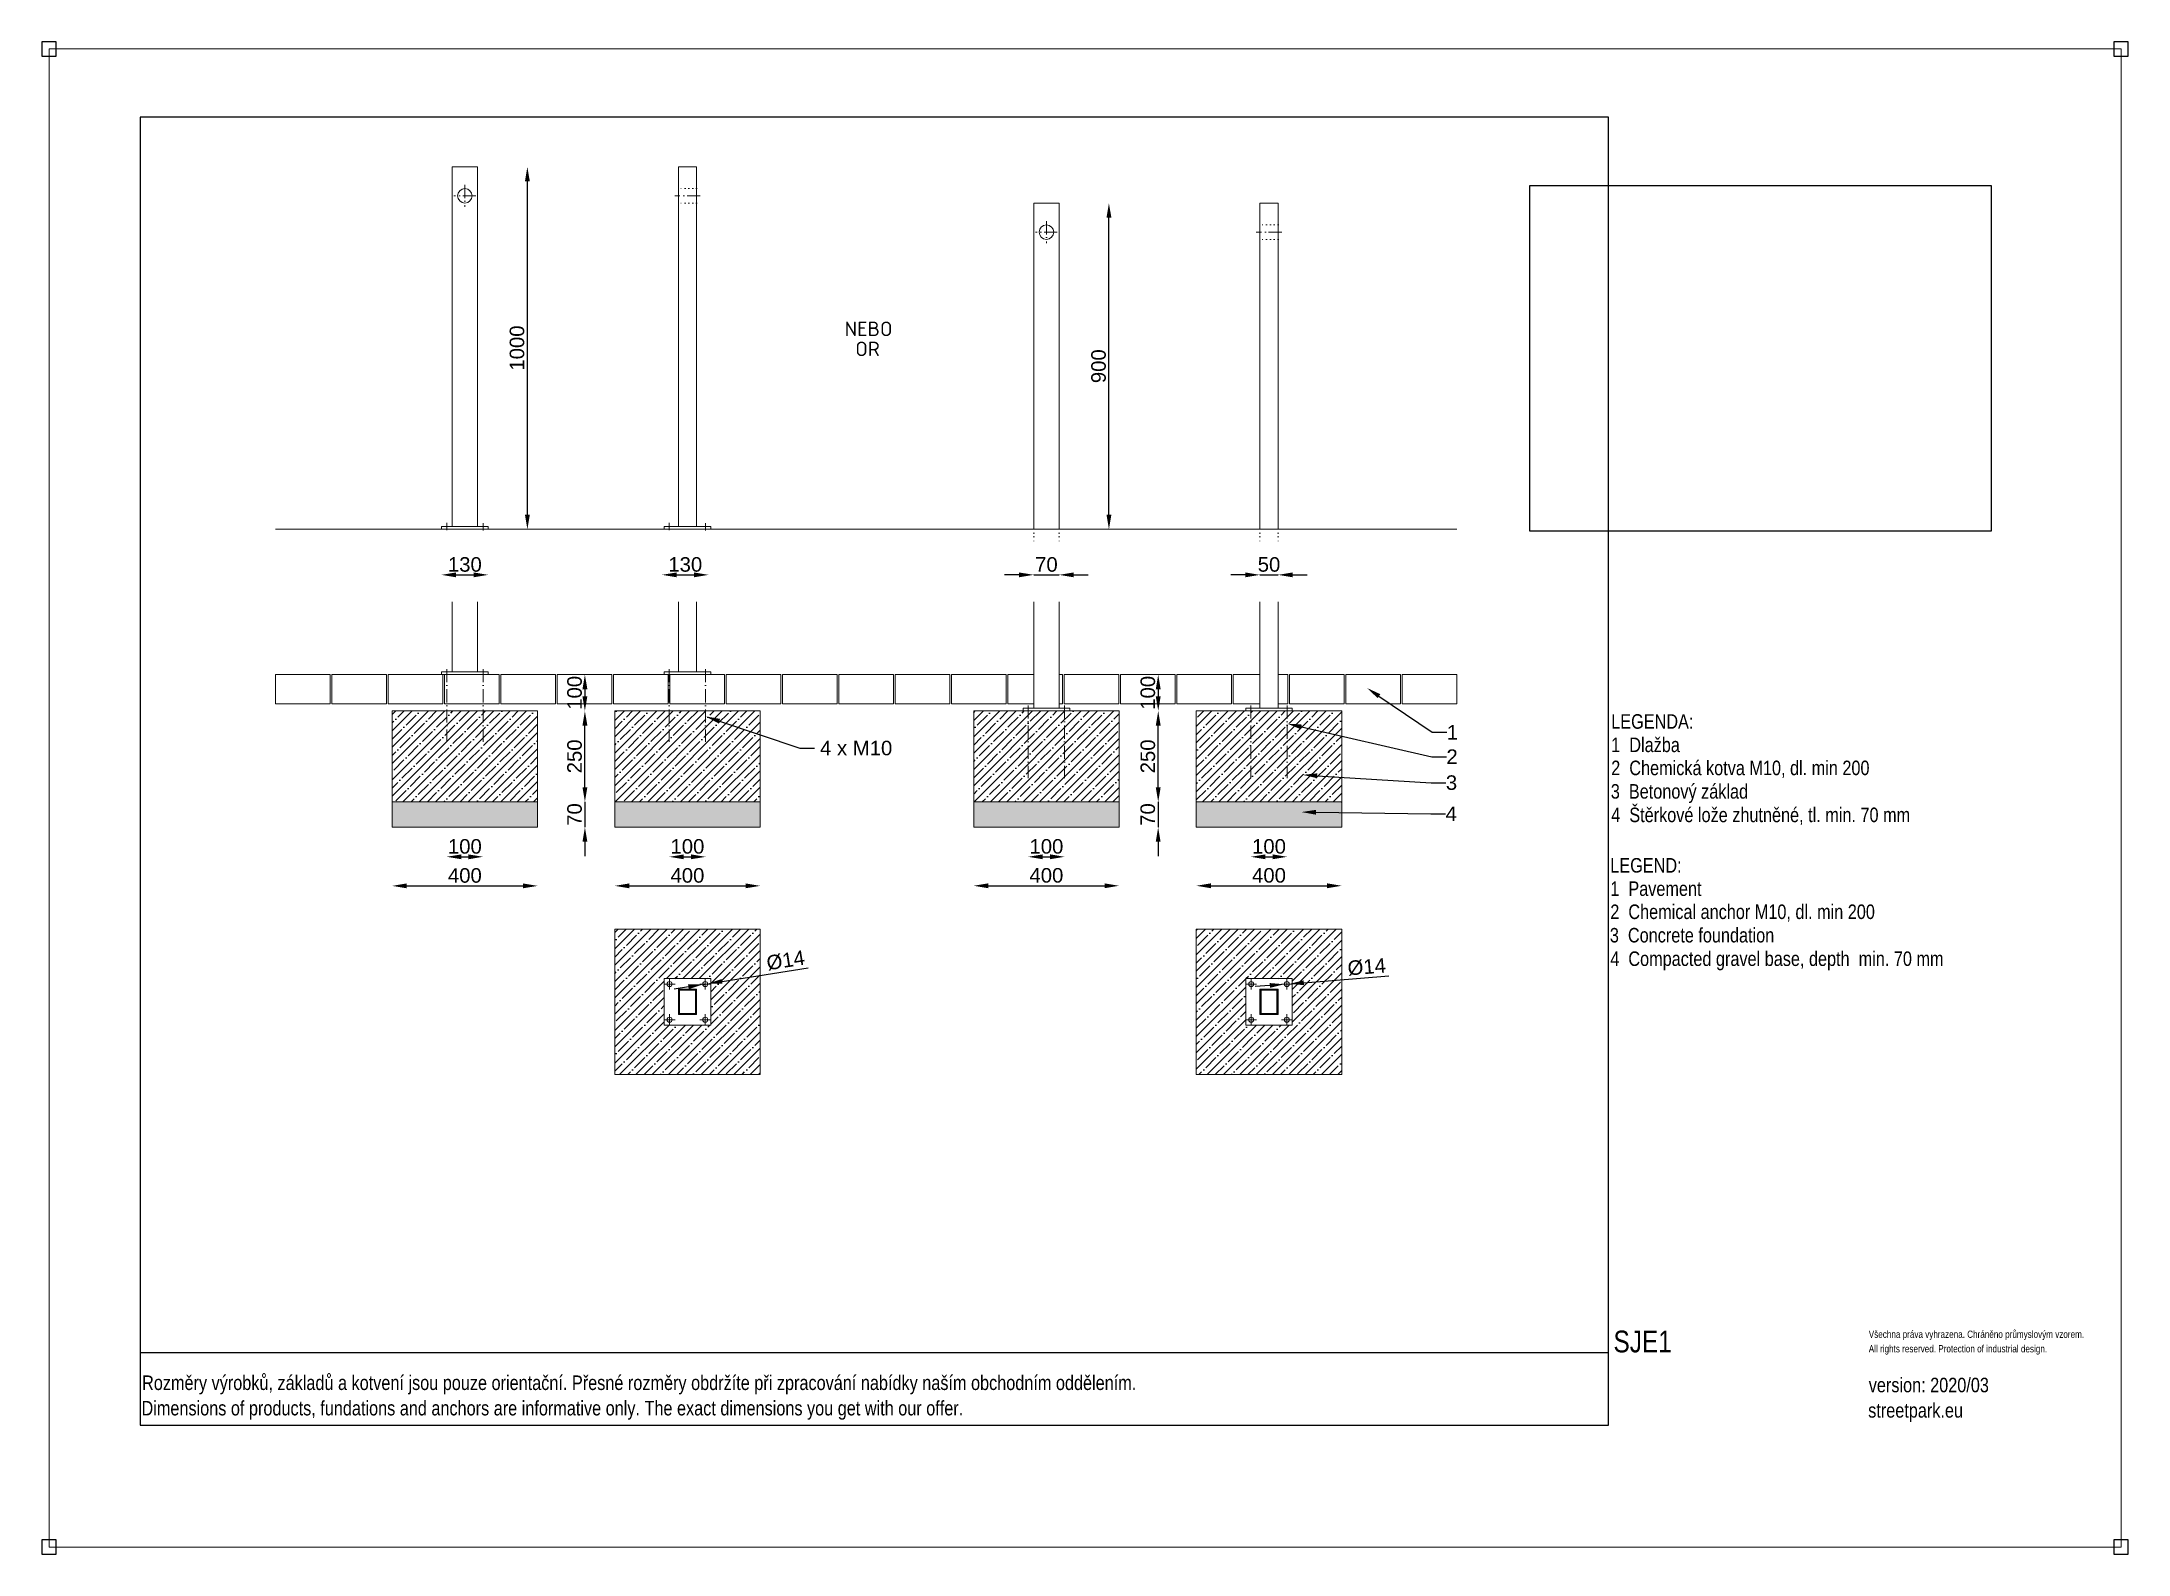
# Model space of a CAD drawing. Header units: millimetres. Extents: x -20 to 5721, y -20 to 4144.
import ezdxf
from ezdxf import colors
from ezdxf.entities.mleader import LeaderData, LeaderLine
from ezdxf.math import Vec2, Vec3

# ---------------------------------------------------------------- set-up
doc = ezdxf.new("R2010")
doc.units = ezdxf.units.MM
for name, pattern in [('ACAD_ISO07W100', [3.5, 0.5, -3]), ('ACAD_ISO10W100', [18.5, 12, -3, 0.5, -3]), ('INCONTINUOUS', [200000.001, 200000, -0.001])]:
    doc.linetypes.add(name, pattern=pattern)
for name, color, linetype in [('KOTY', 3, 'INCONTINUOUS'), ('OBRYSOVA', 7, 'Continuous'), ('OSY', 1, 'ACAD_ISO10W100'), ('POSTAVY ATD', 8, 'Continuous'), ('SRAFY', 30, 'Continuous'), ('TABULKA', 9, 'Continuous')]:
    doc.layers.add(name, color=color, linetype=linetype)
doc.layers.add('Nekreslit', color=6, linetype='Continuous', plot=False)
doc.styles.add('iSOCPEUR', font='isocpeur.ttf', dxfattribs={"height": 60})
doc.styles.add('SEACAD_Arial', font='arial.ttf', dxfattribs={"width": 0.8})
doc.styles.get("Standard").update_dxf_attribs({"font": 'arial.ttf'})
doc.dimstyles.new('PROFI_CSN', dxfattribs={"dimscale": 0, "dimtxt": 3.5, "dimasz": 3, "dimexe": 1, "dimexo": 0, "dimgap": 1.5, "dimtad": 1, "dimlfac": -1, "dimdsep": 46, "dimtxsty": 'Standard', "dimcen": 0, "dimdle": 1, "dimclrd": 256, "dimclre": 256, "dimclrt": 256, "dimadec": 0, "dimazin": 0, "dimtfac": 0.6, "dimtmove": 0, "dimatfit": 1, "dimfxl": 1, "dimtolj": 1, "dimarcsym": 0})
picture_1 = doc.add_image_def('image1.jpg', size_in_pixel=(800, 600))

# ---------------------------------------------------------------- blocks, each defined once
blk = doc.blocks.new('*D0')
at = {"layer": 'DEFPOINTS', "color": 0, "transparency": 16777216}
for p in [(1080.1, 2801.3), (1208.1, 2801.3), (1208.1, 2676)]:
    blk.add_point(p, dxfattribs=at)
at = {"layer": 'KOTY', "color": 7, "lineweight": -2, "transparency": 16777216}
blk.add_line((1120.1, 2676), (1168.1, 2676), dxfattribs=at)
at = {"layer": 'KOTY', "color": 7, "transparency": 16777216}
for points in [[(1120.1, 2682.6), (1120.1, 2669.3), (1080.1, 2676)], [(1168.1, 2682.6), (1168.1, 2669.3), (1208.1, 2676)]]:
    blk.add_solid(points, dxfattribs=at)
at = {"layer": 'KOTY', "color": 7, "lineweight": 13, "transparency": 16777216, "insert": (1144.1, 2704.4), "char_height": 40, "attachment_point": 5}
blk.add_mtext('\\A1;130', dxfattribs=at)
blk = doc.blocks.new('*D1')
at = {"layer": 'DEFPOINTS', "color": 0, "transparency": 16777216}
for p in [(1179.1, 3799.3), (1316.1, 3799.3), (1208.1, 2801.3)]:
    blk.add_point(p, dxfattribs=at)
at = {"layer": 'KOTY', "color": 7, "lineweight": -2, "transparency": 16777216}
blk.add_line((1316.1, 2841.3), (1316.1, 3759.3), dxfattribs=at)
at = {"layer": 'KOTY', "color": 7, "transparency": 16777216}
for points in [[(1309.5, 3759.3), (1322.8, 3759.3), (1316.1, 3799.3)], [(1309.5, 2841.3), (1322.8, 2841.3), (1316.1, 2801.3)]]:
    blk.add_solid(points, dxfattribs=at)
at = {"layer": 'KOTY', "color": 7, "lineweight": 13, "transparency": 16777216, "insert": (1287.7, 3300.3), "char_height": 40, "attachment_point": 5, "rotation": 90}
blk.add_mtext('\\A1;1000', dxfattribs=at)
blk = doc.blocks.new('*D2')
at = {"layer": 'DEFPOINTS', "color": 0, "transparency": 16777216}
for p in [(1094.1, 2401.3), (1194.1, 2401.3), (1194.1, 1899.9)]:
    blk.add_point(p, dxfattribs=at)
at = {"layer": 'KOTY', "color": 7, "lineweight": -2, "transparency": 16777216}
blk.add_line((1134.1, 1899.9), (1154.1, 1899.9), dxfattribs=at)
at = {"layer": 'KOTY', "color": 7, "transparency": 16777216}
for points in [[(1134.1, 1906.5), (1134.1, 1893.2), (1094.1, 1899.9)], [(1154.1, 1906.5), (1154.1, 1893.2), (1194.1, 1899.9)]]:
    blk.add_solid(points, dxfattribs=at)
at = {"layer": 'KOTY', "color": 7, "lineweight": 13, "transparency": 16777216, "insert": (1144.1, 1928.3), "char_height": 40, "attachment_point": 5}
blk.add_mtext('\\A1;100', dxfattribs=at)
blk = doc.blocks.new('*D3')
at = {"layer": 'DEFPOINTS', "color": 0, "transparency": 16777216}
for p in [(944.1, 2051.3), (1344.1, 2051.3), (1344.1, 1819.8)]:
    blk.add_point(p, dxfattribs=at)
at = {"layer": 'KOTY', "color": 7, "lineweight": -2, "transparency": 16777216}
blk.add_line((984.1, 1819.8), (1304.1, 1819.8), dxfattribs=at)
at = {"layer": 'KOTY', "color": 7, "transparency": 16777216}
for points in [[(984.1, 1826.5), (984.1, 1813.2), (944.1, 1819.8)], [(1304.1, 1826.5), (1304.1, 1813.2), (1344.1, 1819.8)]]:
    blk.add_solid(points, dxfattribs=at)
at = {"layer": 'KOTY', "color": 7, "lineweight": 13, "transparency": 16777216, "insert": (1144.1, 1848.3), "char_height": 40, "attachment_point": 5}
blk.add_mtext('\\A1;400', dxfattribs=at)
blk = doc.blocks.new('*D4')
at = {"layer": 'DEFPOINTS', "color": 0, "transparency": 16777216}
for p in [(1686.5, 2801.3), (1814.5, 2801.3), (1814.5, 2676)]:
    blk.add_point(p, dxfattribs=at)
at = {"layer": 'KOTY', "color": 7, "lineweight": -2, "transparency": 16777216}
blk.add_line((1726.5, 2676), (1774.5, 2676), dxfattribs=at)
at = {"layer": 'KOTY', "color": 7, "transparency": 16777216}
for points in [[(1726.5, 2682.6), (1726.5, 2669.3), (1686.5, 2676)], [(1774.5, 2682.6), (1774.5, 2669.3), (1814.5, 2676)]]:
    blk.add_solid(points, dxfattribs=at)
at = {"layer": 'KOTY', "color": 7, "lineweight": 13, "transparency": 16777216, "insert": (1750.5, 2704.4), "char_height": 40, "attachment_point": 5}
blk.add_mtext('\\A1;130', dxfattribs=at)
blk = doc.blocks.new('*D5')
at = {"layer": 'DEFPOINTS', "color": 0, "transparency": 16777216}
for p in [(1706.5, 2401.3), (1806.5, 2401.3), (1806.5, 1899.8)]:
    blk.add_point(p, dxfattribs=at)
at = {"layer": 'KOTY', "color": 7, "lineweight": -2, "transparency": 16777216}
blk.add_line((1746.5, 1899.8), (1766.5, 1899.8), dxfattribs=at)
at = {"layer": 'KOTY', "color": 7, "transparency": 16777216}
for points in [[(1746.5, 1906.5), (1746.5, 1893.2), (1706.5, 1899.8)], [(1766.5, 1906.5), (1766.5, 1893.2), (1806.5, 1899.8)]]:
    blk.add_solid(points, dxfattribs=at)
at = {"layer": 'KOTY', "color": 7, "lineweight": 13, "transparency": 16777216, "insert": (1756.5, 1928.3), "char_height": 40, "attachment_point": 5}
blk.add_mtext('\\A1;100', dxfattribs=at)
blk = doc.blocks.new('*D6')
at = {"layer": 'DEFPOINTS', "color": 0, "transparency": 16777216}
for p in [(1556.5, 2051.3), (1956.5, 2051.3), (1956.5, 1819.9)]:
    blk.add_point(p, dxfattribs=at)
at = {"layer": 'KOTY', "color": 7, "lineweight": -2, "transparency": 16777216}
blk.add_line((1596.5, 1819.9), (1916.5, 1819.9), dxfattribs=at)
at = {"layer": 'KOTY', "color": 7, "transparency": 16777216}
for points in [[(1596.5, 1826.6), (1596.5, 1813.3), (1556.5, 1819.9)], [(1916.5, 1826.6), (1916.5, 1813.3), (1956.5, 1819.9)]]:
    blk.add_solid(points, dxfattribs=at)
at = {"layer": 'KOTY', "color": 7, "lineweight": 13, "transparency": 16777216, "insert": (1756.5, 1848.4), "char_height": 40, "attachment_point": 5}
blk.add_mtext('\\A1;400', dxfattribs=at)
blk = doc.blocks.new('*D7')
at = {"layer": 'DEFPOINTS', "color": 0, "transparency": 16777216}
for p in [(1474.4, 2301.3), (1956.5, 2301.3), (1956.5, 2051.3)]:
    blk.add_point(p, dxfattribs=at)
at = {"layer": 'KOTY', "color": 7, "lineweight": -2, "transparency": 16777216}
blk.add_line((1474.4, 2091.3), (1474.4, 2261.3), dxfattribs=at)
at = {"layer": 'KOTY', "color": 7, "transparency": 16777216}
for points in [[(1467.7, 2261.3), (1481.1, 2261.3), (1474.4, 2301.3)], [(1467.7, 2091.3), (1481.1, 2091.3), (1474.4, 2051.3)]]:
    blk.add_solid(points, dxfattribs=at)
at = {"layer": 'KOTY', "color": 7, "lineweight": 13, "transparency": 16777216, "insert": (1446, 2176.3), "char_height": 40, "attachment_point": 5, "rotation": 90}
blk.add_mtext('\\A1;250', dxfattribs=at)
blk = doc.blocks.new('*D8')
at = {"layer": 'DEFPOINTS', "color": 0, "transparency": 16777216}
for p in [(1812.4, 1550.6), (1798.6, 1548.4)]:
    blk.add_point(p, dxfattribs=at)
at = {"layer": 'KOTY', "color": 7, "lineweight": -2, "transparency": 16777216}
for p, q in [((1798.6, 1548.4), (1812.4, 1550.6)), ((1851.9, 1556.9), (2088.9, 1594.4)), ((1759.1, 1542.2), (1719.6, 1535.9))]:
    blk.add_line(p, q, dxfattribs=at)
at = {"layer": 'KOTY', "color": 7, "transparency": 16777216}
for points in [[(1850.9, 1563.5), (1853, 1550.3), (1812.4, 1550.6)], [(1758, 1548.8), (1760.1, 1535.6), (1798.6, 1548.4)]]:
    blk.add_solid(points, dxfattribs=at)
at = {"layer": 'KOTY', "color": 7, "lineweight": 13, "transparency": 16777216, "insert": (2026.7, 1614.5), "char_height": 40, "attachment_point": 5, "rotation": 8.99839}
blk.add_mtext('\\A1;Ø14', dxfattribs=at)
blk = doc.blocks.new('*D9')
at = {"layer": 'DEFPOINTS', "color": 0, "transparency": 16777216}
for p in [(2709.1, 2801.3), (2779.1, 2801.3), (2779.1, 2676)]:
    blk.add_point(p, dxfattribs=at)
at = {"layer": 'KOTY', "color": 7, "lineweight": -2, "transparency": 16777216}
for p, q in [((2669.1, 2676), (2629.1, 2676)), ((2709.1, 2676), (2779.1, 2676)), ((2819.1, 2676), (2859.1, 2676))]:
    blk.add_line(p, q, dxfattribs=at)
at = {"layer": 'KOTY', "color": 7, "transparency": 16777216}
for points in [[(2669.1, 2682.6), (2669.1, 2669.3), (2709.1, 2676)], [(2819.1, 2682.6), (2819.1, 2669.3), (2779.1, 2676)]]:
    blk.add_solid(points, dxfattribs=at)
at = {"layer": 'KOTY', "color": 7, "lineweight": 13, "transparency": 16777216, "insert": (2744.1, 2704.4), "char_height": 40, "attachment_point": 5}
blk.add_mtext('\\A1;70', dxfattribs=at)
blk = doc.blocks.new('*D10')
at = {"layer": 'DEFPOINTS', "color": 0, "transparency": 16777216}
for p in [(2779.1, 3699.3), (2916.1, 3699.3), (2779.1, 2801.3)]:
    blk.add_point(p, dxfattribs=at)
at = {"layer": 'KOTY', "color": 7, "lineweight": -2, "transparency": 16777216}
blk.add_line((2916.1, 2841.3), (2916.1, 3659.3), dxfattribs=at)
at = {"layer": 'KOTY', "color": 7, "transparency": 16777216}
for points in [[(2909.5, 3659.3), (2922.8, 3659.3), (2916.1, 3699.3)], [(2909.5, 2841.3), (2922.8, 2841.3), (2916.1, 2801.3)]]:
    blk.add_solid(points, dxfattribs=at)
at = {"layer": 'KOTY', "color": 7, "lineweight": 13, "transparency": 16777216, "insert": (2887.7, 3250.3), "char_height": 40, "attachment_point": 5, "rotation": 90}
blk.add_mtext('\\A1;900', dxfattribs=at)
blk = doc.blocks.new('*D11')
at = {"layer": 'DEFPOINTS', "color": 0, "transparency": 16777216}
for p in [(2694.1, 2309.3), (2794.1, 2309.3), (2794.1, 1899.9)]:
    blk.add_point(p, dxfattribs=at)
at = {"layer": 'KOTY', "color": 7, "lineweight": -2, "transparency": 16777216}
blk.add_line((2734.1, 1899.9), (2754.1, 1899.9), dxfattribs=at)
at = {"layer": 'KOTY', "color": 7, "transparency": 16777216}
for points in [[(2734.1, 1906.6), (2734.1, 1893.2), (2694.1, 1899.9)], [(2754.1, 1906.6), (2754.1, 1893.2), (2794.1, 1899.9)]]:
    blk.add_solid(points, dxfattribs=at)
at = {"layer": 'KOTY', "color": 7, "lineweight": 13, "transparency": 16777216, "insert": (2744.1, 1928.3), "char_height": 40, "attachment_point": 5}
blk.add_mtext('\\A1;100', dxfattribs=at)
blk = doc.blocks.new('*D12')
at = {"layer": 'DEFPOINTS', "color": 0, "transparency": 16777216}
for p in [(2544.1, 2226.3), (2944.1, 2226.3), (2944.1, 1820.1)]:
    blk.add_point(p, dxfattribs=at)
at = {"layer": 'KOTY', "color": 7, "lineweight": -2, "transparency": 16777216}
blk.add_line((2584.1, 1820.1), (2904.1, 1820.1), dxfattribs=at)
at = {"layer": 'KOTY', "color": 7, "transparency": 16777216}
for points in [[(2584.1, 1826.8), (2584.1, 1813.5), (2544.1, 1820.1)], [(2904.1, 1826.8), (2904.1, 1813.5), (2944.1, 1820.1)]]:
    blk.add_solid(points, dxfattribs=at)
at = {"layer": 'KOTY', "color": 7, "lineweight": 13, "transparency": 16777216, "insert": (2744.1, 1848.6), "char_height": 40, "attachment_point": 5}
blk.add_mtext('\\A1;400', dxfattribs=at)
blk = doc.blocks.new('*D13')
at = {"layer": 'DEFPOINTS', "color": 0, "transparency": 16777216}
for p in [(3331.5, 2801.3), (3381.5, 2801.3), (3381.5, 2676)]:
    blk.add_point(p, dxfattribs=at)
at = {"layer": 'KOTY', "color": 7, "lineweight": -2, "transparency": 16777216}
for p, q in [((3291.5, 2676), (3251.5, 2676)), ((3331.5, 2676), (3381.5, 2676)), ((3421.5, 2676), (3461.5, 2676))]:
    blk.add_line(p, q, dxfattribs=at)
at = {"layer": 'KOTY', "color": 7, "transparency": 16777216}
for points in [[(3291.5, 2682.6), (3291.5, 2669.3), (3331.5, 2676)], [(3421.5, 2682.6), (3421.5, 2669.3), (3381.5, 2676)]]:
    blk.add_solid(points, dxfattribs=at)
at = {"layer": 'KOTY', "color": 7, "lineweight": 13, "transparency": 16777216, "insert": (3356.5, 2704.4), "char_height": 40, "attachment_point": 5}
blk.add_mtext('\\A1;50', dxfattribs=at)
blk = doc.blocks.new('*D14')
at = {"layer": 'DEFPOINTS', "color": 0, "transparency": 16777216}
for p in [(3306.5, 2301.3), (3406.5, 2301.3), (3406.5, 1899.9)]:
    blk.add_point(p, dxfattribs=at)
at = {"layer": 'KOTY', "color": 7, "lineweight": -2, "transparency": 16777216}
blk.add_line((3346.5, 1899.9), (3366.5, 1899.9), dxfattribs=at)
at = {"layer": 'KOTY', "color": 7, "transparency": 16777216}
for points in [[(3346.5, 1906.5), (3346.5, 1893.2), (3306.5, 1899.9)], [(3366.5, 1906.5), (3366.5, 1893.2), (3406.5, 1899.9)]]:
    blk.add_solid(points, dxfattribs=at)
at = {"layer": 'KOTY', "color": 7, "lineweight": 13, "transparency": 16777216, "insert": (3356.5, 1928.3), "char_height": 40, "attachment_point": 5}
blk.add_mtext('\\A1;100', dxfattribs=at)
blk = doc.blocks.new('*D15')
at = {"layer": 'DEFPOINTS', "color": 0, "transparency": 16777216}
for p in [(3156.5, 2226.3), (3556.5, 2226.3), (3556.5, 1820.1)]:
    blk.add_point(p, dxfattribs=at)
at = {"layer": 'KOTY', "color": 7, "lineweight": -2, "transparency": 16777216}
blk.add_line((3196.5, 1820.1), (3516.5, 1820.1), dxfattribs=at)
at = {"layer": 'KOTY', "color": 7, "transparency": 16777216}
for points in [[(3196.5, 1826.8), (3196.5, 1813.5), (3156.5, 1820.1)], [(3516.5, 1826.8), (3516.5, 1813.5), (3556.5, 1820.1)]]:
    blk.add_solid(points, dxfattribs=at)
at = {"layer": 'KOTY', "color": 7, "lineweight": 13, "transparency": 16777216, "insert": (3356.5, 1848.6), "char_height": 40, "attachment_point": 5}
blk.add_mtext('\\A1;400', dxfattribs=at)
blk = doc.blocks.new('*D16')
at = {"layer": 'DEFPOINTS', "color": 0, "transparency": 16777216}
for p in [(3051.8, 2301.3), (3556.5, 2301.3), (3556.5, 2051.3)]:
    blk.add_point(p, dxfattribs=at)
at = {"layer": 'KOTY', "color": 7, "lineweight": -2, "transparency": 16777216}
blk.add_line((3051.8, 2091.3), (3051.8, 2261.3), dxfattribs=at)
at = {"layer": 'KOTY', "color": 7, "transparency": 16777216}
for points in [[(3045.1, 2261.3), (3058.4, 2261.3), (3051.8, 2301.3)], [(3045.1, 2091.3), (3058.4, 2091.3), (3051.8, 2051.3)]]:
    blk.add_solid(points, dxfattribs=at)
at = {"layer": 'KOTY', "color": 7, "lineweight": 13, "transparency": 16777216, "insert": (3023.3, 2176.3), "char_height": 40, "attachment_point": 5, "rotation": 90}
blk.add_mtext('\\A1;250', dxfattribs=at)
blk = doc.blocks.new('*D17')
at = {"layer": 'DEFPOINTS', "color": 0, "transparency": 16777216}
for p in [(3412.5, 1550.1), (3398.5, 1549)]:
    blk.add_point(p, dxfattribs=at)
at = {"layer": 'KOTY', "color": 7, "lineweight": -2, "transparency": 16777216}
for p, q in [((3398.5, 1549), (3412.5, 1550.1)), ((3452.4, 1553.3), (3685.9, 1571.9)), ((3358.7, 1545.8), (3318.8, 1542.6))]:
    blk.add_line(p, q, dxfattribs=at)
at = {"layer": 'KOTY', "color": 7, "transparency": 16777216}
for points in [[(3358.1, 1552.4), (3359.2, 1539.1), (3398.5, 1549)], [(3451.8, 1559.9), (3452.9, 1546.6), (3412.5, 1550.1)]]:
    blk.add_solid(points, dxfattribs=at)
at = {"layer": 'KOTY', "color": 7, "lineweight": 13, "transparency": 16777216, "insert": (3625.4, 1596.7), "char_height": 40, "attachment_point": 5, "rotation": 4.57112}
blk.add_mtext('\\A1;Ø14', dxfattribs=at)
blk = doc.blocks.new('*D18')
at = {"layer": 'DEFPOINTS', "color": 0, "transparency": 16777216}
for p in [(3381.5, 2401.3), (3051.8, 2301.3), (3556.5, 2301.3)]:
    blk.add_point(p, dxfattribs=at)
at = {"layer": 'KOTY', "color": 7, "lineweight": -2, "transparency": 16777216}
blk.add_line((3051.8, 2361.3), (3051.8, 2341.3), dxfattribs=at)
at = {"layer": 'KOTY', "color": 7, "transparency": 16777216}
for points in [[(3045.1, 2361.3), (3058.4, 2361.3), (3051.8, 2401.3)], [(3045.1, 2341.3), (3058.4, 2341.3), (3051.8, 2301.3)]]:
    blk.add_solid(points, dxfattribs=at)
at = {"layer": 'KOTY', "color": 7, "lineweight": 13, "transparency": 16777216, "insert": (3023.3, 2351.3), "char_height": 40, "attachment_point": 5, "rotation": 90}
blk.add_mtext('\\A1;100', dxfattribs=at)
blk = doc.blocks.new('*D19')
at = {"layer": 'DEFPOINTS', "color": 0, "transparency": 16777216}
for p in [(1820.5, 2401.3), (1474.4, 2301.3), (1956.5, 2301.3)]:
    blk.add_point(p, dxfattribs=at)
at = {"layer": 'KOTY', "color": 7, "lineweight": -2, "transparency": 16777216}
blk.add_line((1474.4, 2361.3), (1474.4, 2341.3), dxfattribs=at)
at = {"layer": 'KOTY', "color": 7, "transparency": 16777216}
for points in [[(1467.7, 2361.3), (1481.1, 2361.3), (1474.4, 2401.3)], [(1467.7, 2341.3), (1481.1, 2341.3), (1474.4, 2301.3)]]:
    blk.add_solid(points, dxfattribs=at)
at = {"layer": 'KOTY', "color": 7, "lineweight": 13, "transparency": 16777216, "insert": (1446, 2351.3), "char_height": 40, "attachment_point": 5, "rotation": 90}
blk.add_mtext('\\A1;100', dxfattribs=at)
blk = doc.blocks.new('*D20')
at = {"layer": 'DEFPOINTS', "color": 0, "transparency": 16777216}
for p in [(1556.5, 2051.3), (1474.4, 1981.3), (1556.5, 1981.3)]:
    blk.add_point(p, dxfattribs=at)
at = {"layer": 'KOTY', "color": 7, "lineweight": -2, "transparency": 16777216}
for p, q in [((1474.4, 2091.3), (1474.4, 2131.3)), ((1474.4, 2051.3), (1474.4, 1981.3)), ((1474.4, 1941.3), (1474.4, 1901.3))]:
    blk.add_line(p, q, dxfattribs=at)
at = {"layer": 'KOTY', "color": 7, "transparency": 16777216}
for points in [[(1467.7, 2091.3), (1481.1, 2091.3), (1474.4, 2051.3)], [(1467.7, 1941.3), (1481.1, 1941.3), (1474.4, 1981.3)]]:
    blk.add_solid(points, dxfattribs=at)
at = {"layer": 'KOTY', "color": 7, "lineweight": 13, "transparency": 16777216, "insert": (1446, 2016.3), "char_height": 40, "attachment_point": 5, "rotation": 90}
blk.add_mtext('\\A1;70', dxfattribs=at)
blk = doc.blocks.new('*D21')
at = {"layer": 'DEFPOINTS', "color": 0, "transparency": 16777216}
for p in [(3156.5, 2051.3), (3051.6, 1981.3), (3156.5, 1981.3)]:
    blk.add_point(p, dxfattribs=at)
at = {"layer": 'KOTY', "color": 7, "lineweight": -2, "transparency": 16777216}
for p, q in [((3051.6, 2091.3), (3051.6, 2131.3)), ((3051.6, 2051.3), (3051.6, 1981.3)), ((3051.6, 1941.3), (3051.6, 1901.3))]:
    blk.add_line(p, q, dxfattribs=at)
at = {"layer": 'KOTY', "color": 7, "transparency": 16777216}
for points in [[(3044.9, 2091.3), (3058.2, 2091.3), (3051.6, 2051.3)], [(3044.9, 1941.3), (3058.2, 1941.3), (3051.6, 1981.3)]]:
    blk.add_solid(points, dxfattribs=at)
at = {"layer": 'KOTY', "color": 7, "lineweight": 13, "transparency": 16777216, "insert": (3023.1, 2016.3), "char_height": 40, "attachment_point": 5, "rotation": 90}
blk.add_mtext('\\A1;70', dxfattribs=at)

msp = doc.modelspace()

# ---------------------------------------------------------------- hatches: boundary and pattern name
at = {"transparency": 33554508}
h = msp.add_hatch(dxfattribs=at)
h.set_pattern_fill('ANSI35', color=9, scale=5)
h.paths.add_polyline_path([(944.1, 2051.3), (1344.1, 2051.3), (1344.1, 2301.3), (944.1, 2301.3)])
h = msp.add_hatch(dxfattribs=at)
h.set_pattern_fill('ANSI35', color=9, scale=5)
h.paths.add_polyline_path([(1956.5, 2301.3), (1556.5, 2301.3), (1556.5, 2051.3), (1956.5, 2051.3)])
h = msp.add_hatch(dxfattribs=at)
h.set_pattern_fill('ANSI35', color=9, scale=5)
h.paths.add_polyline_path([(2944.1, 2301.3), (2544.1, 2301.3), (2544.1, 2051.3), (2944.1, 2051.3)])
h = msp.add_hatch(dxfattribs=at)
h.set_pattern_fill('ANSI35', color=9, scale=5)
h.paths.add_polyline_path([(3556.5, 2301.3), (3156.5, 2301.3), (3156.5, 2051.3), (3556.5, 2051.3)])
h = msp.add_hatch(dxfattribs=at)
h.set_pattern_fill('ANSI35', color=9, scale=5)
h.paths.add_polyline_path([(1956.5, 1700.5), (1556.5, 1700.5), (1556.5, 1300.5), (1956.5, 1300.5)])
h.paths.add_polyline_path([(1820.5, 1564.5), (1820.5, 1436.5), (1692.5, 1436.5), (1692.5, 1564.5)], flags=16)
h.paths.add_polyline_path([(1812.5, 1549.5, -1), (1798.5, 1549.5, -1)], flags=0)
h.paths.add_polyline_path([(1714.5, 1549.5, -1), (1700.5, 1549.5, -1)], flags=0)
h.paths.add_polyline_path([(1812.5, 1451.5, -1), (1798.5, 1451.5, -1)], flags=0)
h.paths.add_polyline_path([(1714.5, 1451.5, -1), (1700.5, 1451.5, -1)], flags=0)
h = msp.add_hatch(dxfattribs=at)
h.set_pattern_fill('ANSI35', color=9, scale=5)
h.paths.add_polyline_path([(3556.5, 1700.5), (3156.5, 1700.5), (3156.5, 1300.5), (3556.5, 1300.5)])
h.paths.add_polyline_path([(3420.5, 1564.5), (3420.5, 1436.5), (3292.5, 1436.5), (3292.5, 1564.5)], flags=16)
h.paths.add_polyline_path([(3412.5, 1549.5, -1), (3398.5, 1549.5, -1)], flags=0)
h.paths.add_polyline_path([(3314.5, 1549.5, -1), (3300.5, 1549.5, -1)], flags=0)
h.paths.add_polyline_path([(3412.5, 1451.5, -1), (3398.5, 1451.5, -1)], flags=0)
h.paths.add_polyline_path([(3314.5, 1451.5, -1), (3300.5, 1451.5, -1)], flags=0)
at = {"layer": 'SRAFY', "lineweight": 15}
h = msp.add_hatch(dxfattribs=at)
h.set_pattern_fill('AR-SAND', color=9, scale=0.5, style=0)
h.paths.add_polyline_path([(944.2, 1981.3), (1344.1, 1981.3), (1344.2, 2051.3), (944.1, 2051.3)])
h.paths.add_polyline_path([(1556.5, 1981.3), (1956.5, 1981.3), (1956.5, 2051.3), (1556.5, 2051.3)])
h = msp.add_hatch(dxfattribs=at)
h.set_pattern_fill('AR-SAND', color=9, scale=0.5, style=0)
h.paths.add_polyline_path([(2544.3, 1981.3), (2944.1, 1981.3), (2944.3, 2051.3), (2544.1, 2051.3)])
h.paths.add_polyline_path([(3156.5, 1981.3), (3556.5, 1981.3), (3556.6, 2051.3), (3156.6, 2051.3)])
h = msp.add_hatch(dxfattribs=at)
h.set_pattern_fill('ANSI31', color=9, scale=20, angle=90, style=0)
h.set_pattern_definition([(135, (-138359.5983, -6970.9536), (-1.767766953, -1.767766953), [])])
h.paths.add_polyline_path([(1781.5, 1535.5), (1731.5, 1535.5), (1731.5, 1465.5), (1781.5, 1465.5)])
h.paths.add_polyline_path([(1778.5, 1532.5), (1778.5, 1468.5), (1734.5, 1468.5), (1734.5, 1532.5)], flags=16)
h = msp.add_hatch(dxfattribs=at)
h.set_pattern_fill('ANSI31', color=9, scale=20, angle=90, style=0)
h.set_pattern_definition([(135, (-136759.5983, -6970.9536), (-1.767766953, -1.767766953), [])])
h.paths.add_polyline_path([(3381.5, 1535.5), (3331.5, 1535.5), (3331.5, 1465.5), (3381.5, 1465.5)])
h.paths.add_polyline_path([(3378.5, 1532.5), (3378.5, 1468.5), (3334.5, 1468.5), (3334.5, 1532.5)], flags=16)

# ---------------------------------------------------------------- linework, layer by layer
at = {"layer": 'Nekreslit'}
msp.add_line((250.7, 535.7), (4290.7, 535.7), dxfattribs=at)
msp.add_lwpolyline([(250.7, 335.7), (4290.7, 335.7), (4290.7, 3935.7), (250.7, 3935.7)], close=True, dxfattribs=at)
at = {"layer": 'OBRYSOVA', "linetype": 'ACAD_ISO07W100', "lineweight": 15, "ltscale": 3}
for p, q in [((1781.5, 3739.3), (1731.5, 3739.3)), ((1781.5, 3699.3), (1731.5, 3699.3)), ((3381.5, 3639.3), (3331.5, 3639.3)), ((3381.5, 3599.3), (3331.5, 3599.3)), ((2709.1, 2801.3), (2709.1, 2761.3)), ((2779.1, 2801.3), (2779.1, 2761.3)), ((3331.5, 2801.3), (3331.5, 2761.3)), ((3381.5, 2801.3), (3381.5, 2761.3))]:
    msp.add_line(p, q, dxfattribs=at)
at = {"layer": 'OBRYSOVA'}
for points in [[(-20, 4103.5), (20, 4103.5), (20, 4143.5), (-20, 4143.5)], [(5680.6, 4103.5), (5720.6, 4103.5), (5720.6, 4143.5), (5680.6, 4143.5)], [(-20, -20.1), (20, -20.1), (20, 19.9), (-20, 19.9)], [(5680.6, -20.1), (5720.6, -20.1), (5720.6, 19.9), (5680.6, 19.9)]]:
    msp.add_lwpolyline(points, close=True, dxfattribs=at)
at = {"layer": 'OBRYSOVA', "lineweight": 15}
for points in [[(1109.1, 2809.3), (1179.1, 2809.3), (1179.1, 3799.3), (1109.1, 3799.3)], [(1731.5, 2809.3), (1781.5, 2809.3), (1781.5, 3799.3), (1731.5, 3799.3)], [(2709.1, 2801.3), (2779.1, 2801.3), (2779.1, 3699.3), (2709.1, 3699.3)], [(3331.5, 2801.3), (3381.5, 2801.3), (3381.5, 3699.3), (3331.5, 3699.3)], [(1080.1, 2801.3), (1208.1, 2801.3), (1208.1, 2809.3), (1080.1, 2809.3)], [(1692.5, 2801.3), (1820.5, 2801.3), (1820.5, 2809.3), (1692.5, 2809.3)], [(1080.1, 2401.3), (1208.1, 2401.3), (1208.1, 2409.3), (1080.1, 2409.3)], [(1692.5, 2401.3), (1820.5, 2401.3), (1820.5, 2409.3), (1692.5, 2409.3)], [(2680.1, 2301.3), (2808.1, 2301.3), (2808.1, 2309.3), (2680.1, 2309.3)], [(3292.5, 2301.3), (3420.5, 2301.3), (3420.5, 2309.3), (3292.5, 2309.3)], [(1692.5, 1564.5), (1692.5, 1436.5), (1820.5, 1436.5), (1820.5, 1564.5)], [(3292.5, 1564.5), (3292.5, 1436.5), (3420.5, 1436.5), (3420.5, 1564.5)], [(1731.5, 1535.5), (1731.5, 1465.5), (1781.5, 1465.5), (1781.5, 1535.5)], [(1734.5, 1532.5), (1734.5, 1468.5), (1778.5, 1468.5), (1778.5, 1532.5)], [(3331.5, 1535.5), (3331.5, 1465.5), (3381.5, 1465.5), (3381.5, 1535.5)], [(3334.5, 1532.5), (3334.5, 1468.5), (3378.5, 1468.5), (3378.5, 1532.5)]]:
    msp.add_lwpolyline(points, close=True, dxfattribs=at)
for points in [[(1109.1, 2601.3), (1109.1, 2409.3), (1179.1, 2409.3), (1179.1, 2601.3)], [(1731.5, 2601.3), (1731.5, 2409.3), (1781.5, 2409.3), (1781.5, 2601.3)], [(2709.1, 2601.3), (2709.1, 2309.3), (2779.1, 2309.3), (2779.1, 2601.3)], [(3331.5, 2601.3), (3331.5, 2309.3), (3381.5, 2309.3), (3381.5, 2601.3)]]:
    msp.add_lwpolyline(points, dxfattribs=at)
for centre, radius in [((1144.1, 3719.3), 20), ((2744.1, 3619.3), 20), ((1707.5, 1549.5), 7), ((1805.5, 1549.5), 7), ((3307.5, 1549.5), 7), ((3405.5, 1549.5), 7), ((1707.5, 1451.5), 7), ((1805.5, 1451.5), 7), ((3307.5, 1451.5), 7), ((3405.5, 1451.5), 7)]:
    msp.add_circle(centre, radius, dxfattribs=at)
at = {"layer": 'OSY', "color": 0, "lineweight": 15, "ltscale": 3}
for p, q in [((1144.1, 3749.3), (1144.1, 3689.3)), ((1174.1, 3719.3), (1114.1, 3719.3)), ((1791.5, 3719.3), (1721.5, 3719.3)), ((2774.1, 3619.3), (2714.1, 3619.3)), ((2744.1, 3649.3), (2744.1, 3589.3)), ((3391.5, 3619.3), (3321.5, 3619.3)), ((1094.1, 2819.3), (1094.1, 2799.3)), ((1194.1, 2818.3), (1194.1, 2798.3)), ((1706.5, 2819.3), (1706.5, 2799.3)), ((1806.5, 2818.3), (1806.5, 2798.3)), ((1094.1, 2416.4), (1094.1, 2216.4)), ((1194.1, 2416.4), (1194.1, 2216.4)), ((1706.5, 2416.4), (1706.5, 2216.4)), ((1806.5, 2416.4), (1806.5, 2216.4)), ((2694.1, 2316.4), (2694.1, 2116.4)), ((2794.1, 2316.4), (2794.1, 2116.4)), ((3306.5, 2316.4), (3306.5, 2116.4)), ((3406.5, 2316.4), (3406.5, 2116.4)), ((1707.5, 1564.5), (1707.5, 1534.5)), ((1805.5, 1564.5), (1805.5, 1534.5)), ((3307.5, 1564.5), (3307.5, 1534.5)), ((3405.5, 1564.5), (3405.5, 1534.5)), ((1722.5, 1549.5), (1692.5, 1549.5)), ((1820.5, 1549.5), (1790.5, 1549.5)), ((3322.5, 1549.5), (3292.5, 1549.5)), ((3420.5, 1549.5), (3390.5, 1549.5)), ((1722.5, 1451.5), (1692.5, 1451.5)), ((1707.5, 1466.5), (1707.5, 1436.5)), ((1820.5, 1451.5), (1790.5, 1451.5)), ((1805.5, 1466.5), (1805.5, 1436.5)), ((3322.5, 1451.5), (3292.5, 1451.5)), ((3307.5, 1466.5), (3307.5, 1436.5)), ((3420.5, 1451.5), (3390.5, 1451.5)), ((3405.5, 1466.5), (3405.5, 1436.5))]:
    msp.add_line(p, q, dxfattribs=at)
at = {"layer": 'POSTAVY ATD', "color": 9, "lineweight": 15}
for p, q in [((623.2, 2801.3), (3873.2, 2801.3)), ((944.1, 2051.3), (944.1, 1981.3)), ((1344.1, 1981.3), (1344.1, 2051.3)), ((1556.5, 2051.3), (1556.5, 1981.3)), ((1956.5, 1981.3), (1956.5, 2051.3)), ((2544.1, 2051.3), (2544.1, 1981.3)), ((2944.1, 1981.3), (2944.1, 2051.3)), ((3156.5, 2051.3), (3156.5, 1981.3)), ((3556.5, 1981.3), (3556.5, 2051.3)), ((944.1, 1981.3), (1344.1, 1981.3)), ((1556.5, 1981.3), (1956.5, 1981.3)), ((2544.1, 1981.3), (2944.1, 1981.3)), ((3156.5, 1981.3), (3556.5, 1981.3))]:
    msp.add_line(p, q, dxfattribs=at)
at = {"layer": 'POSTAVY ATD', "lineweight": 15}
for points in [[(623.2, 2321.3), (773.2, 2321.3), (773.2, 2401.3), (623.2, 2401.3)], [(778.2, 2321.3), (928.2, 2321.3), (928.2, 2401.3), (778.2, 2401.3)], [(933.2, 2321.3), (1083.2, 2321.3), (1083.2, 2401.3), (933.2, 2401.3)], [(1088.2, 2321.3), (1238.2, 2321.3), (1238.2, 2401.3), (1088.2, 2401.3)], [(1243.2, 2321.3), (1393.2, 2321.3), (1393.2, 2401.3), (1243.2, 2401.3)], [(1398.2, 2321.3), (1548.2, 2321.3), (1548.2, 2401.3), (1398.2, 2401.3)], [(1553.2, 2321.3), (1703.2, 2321.3), (1703.2, 2401.3), (1553.2, 2401.3)], [(1708.2, 2321.3), (1858.2, 2321.3), (1858.2, 2401.3), (1708.2, 2401.3)], [(1863.2, 2321.3), (2013.2, 2321.3), (2013.2, 2401.3), (1863.2, 2401.3)], [(2018.2, 2321.3), (2168.2, 2321.3), (2168.2, 2401.3), (2018.2, 2401.3)], [(2173.2, 2321.3), (2323.2, 2321.3), (2323.2, 2401.3), (2173.2, 2401.3)], [(2328.2, 2321.3), (2478.2, 2321.3), (2478.2, 2401.3), (2328.2, 2401.3)], [(2483.2, 2321.3), (2633.2, 2321.3), (2633.2, 2401.3), (2483.2, 2401.3)], [(2793.2, 2321.3), (2943.2, 2321.3), (2943.2, 2401.3), (2793.2, 2401.3)], [(2948.2, 2321.3), (3098.2, 2321.3), (3098.2, 2401.3), (2948.2, 2401.3)], [(3103.2, 2321.3), (3253.2, 2321.3), (3253.2, 2401.3), (3103.2, 2401.3)], [(3413.2, 2321.3), (3563.2, 2321.3), (3563.2, 2401.3), (3413.2, 2401.3)], [(3568.2, 2321.3), (3718.2, 2321.3), (3718.2, 2401.3), (3568.2, 2401.3)], [(3723.2, 2321.3), (3873.2, 2321.3), (3873.2, 2401.3), (3723.2, 2401.3)]]:
    msp.add_lwpolyline(points, close=True, dxfattribs=at)
for points in [[(2709.1, 2401.3), (2638.2, 2401.3), (2638.2, 2321.3), (2709.1, 2321.3)], [(2779.1, 2321.3), (2788.2, 2321.3), (2788.2, 2401.3), (2779.1, 2401.3)], [(3331.5, 2401.3), (3258.2, 2401.3), (3258.2, 2321.3), (3331.5, 2321.3)], [(3381.5, 2321.3), (3408.2, 2321.3), (3408.2, 2401.3), (3381.5, 2401.3)]]:
    msp.add_lwpolyline(points, dxfattribs=at)
at = {"layer": 'POSTAVY ATD', "color": 9, "lineweight": 15}
for points in [[(944.1, 2051.3), (1344.1, 2051.3), (1344.1, 2301.3), (944.1, 2301.3)], [(1556.5, 2051.3), (1956.5, 2051.3), (1956.5, 2301.3), (1556.5, 2301.3)], [(2544.1, 2051.3), (2944.1, 2051.3), (2944.1, 2301.3), (2544.1, 2301.3)], [(3156.5, 2051.3), (3556.5, 2051.3), (3556.5, 2301.3), (3156.5, 2301.3)], [(1556.5, 1300.5), (1956.5, 1300.5), (1956.5, 1700.5), (1556.5, 1700.5)], [(3156.5, 1300.5), (3556.5, 1300.5), (3556.5, 1700.5), (3156.5, 1700.5)]]:
    msp.add_lwpolyline(points, close=True, dxfattribs=at)
at = {"layer": 'TABULKA', "color": 4, "lineweight": 15}
msp.add_lwpolyline([(5700.6, -0.1), (0, -0.1), (0, 4123.5), (5700.6, 4123.5)], close=True, dxfattribs=at)

# ---------------------------------------------------------------- texts
at = {"style": 'SEACAD_Arial', "width": 0.8}
for s, height, p in [('LEGENDA:', 40, (4298.1, 2252.4)), ('1  Dlažba', 40, (4298.1, 2188.1)), ('2  Chemická kotva M10, dl. min 200', 40, (4298.1, 2124.6)), ('3  Betonový základ', 40, (4296.9, 2060)), ('4  Štěrkové lože zhutněné, tl. min. 70 mm', 40, (4298.1, 1995.3)), ('LEGEND:', 40, (4295.5, 1856.4)), ('1  Pavement', 40, (4295.5, 1792.2)), ('2  Chemical anchor M10, dl. min 200', 40, (4295.5, 1728.6)), ('3  Concrete foundation', 40, (4294.3, 1664.1)), ('4  Compacted gravel base, depth  min. 70 mm', 40, (4295.5, 1599.4)), ('SJE1 ', 60, (4304.3, 535.7)), ('Všechna práva vyhrazena. Chráněno průmyslovým vzorem.', 20, (5006.6, 575.7)), ('All rights reserved. Protection of industrial design.', 20, (5006.6, 535.7)), ('Rozměry výrobků, základů a kotvení jsou pouze orientační. Přesné rozměry obdržíte při zpracování nabídky naším obchodním oddělením.', 39.9982, (256.1, 432.1)), ('version: 2020/03', 40, (5006.6, 425.9)), ('Dimensions of products, fundations and anchors are informative only. The exact dimensions you get with our offer.', 39.9982, (254.5, 362.2)), ('streetpark.eu', 40, (5005, 356.1))]:
    msp.add_text(s, height=height, dxfattribs=at).set_placement(p)
at = {"layer": 'POSTAVY ATD', "color": 9, "lineweight": 15, "style": 'iSOCPEUR'}
for s, p in [('NEBO', (2189, 3333.1)), ('OR', (2218.3, 3278))]:
    msp.add_text(s, height=40, dxfattribs=at).set_placement(p)

# ---------------------------------------------------------------- dimensions: what is measured, and where the dimension line sits
at = {"layer": 'KOTY', "lineweight": 13}
for base, p1, p2, picture, middle in [((1316.1, 3799.3), (1208.1, 2801.3), (1179.1, 3799.3), '*D1', (1287.7, 3300.3)), ((2916.1, 3699.3), (2779.1, 2801.3), (2779.1, 3699.3), '*D10', (2887.7, 3250.3)), ((1474.4, 2301.3), (1956.5, 2051.3), (1956.5, 2301.3), '*D7', (1446, 2176.3)), ((3051.8, 2301.3), (3556.5, 2051.3), (3556.5, 2301.3), '*D16', (3023.3, 2176.3))]:
    dim = msp.add_linear_dim(base=base, p1=p1, p2=p2, angle=90, dimstyle='PROFI_CSN', override={"dimscale": 1, "dimtxt": 40, "dimasz": 40, "dimgap": 8, "dimdec": 0, "dimlfac": 1, "dimrnd": 10, "dimse1": 1, "dimse2": 1, "dimclrd": 7, "dimclre": 3, "dimclrt": 7, "dimtdec": 0}, dxfattribs=at)
    dim.commit()
    dim.dimension.update_dxf_attribs({"geometry": picture, "text_midpoint": middle})
for base, p1, p2, picture, middle in [((1208.1, 2676), (1080.1, 2801.3), (1208.1, 2801.3), '*D0', (1144.1, 2676)), ((1814.5, 2676), (1686.5, 2801.3), (1814.5, 2801.3), '*D4', (1750.5, 2676)), ((2779.1, 2676), (2709.1, 2801.3), (2779.1, 2801.3), '*D9', (2744.1, 2676)), ((3381.5, 2676), (3331.5, 2801.3), (3381.5, 2801.3), '*D13', (3356.5, 2676)), ((1194.1, 1899.9), (1094.1, 2401.3), (1194.1, 2401.3), '*D2', (1144.1, 1899.9)), ((1806.5, 1899.8), (1706.5, 2401.3), (1806.5, 2401.3), '*D5', (1756.5, 1899.8)), ((2794.1, 1899.9), (2694.1, 2309.3), (2794.1, 2309.3), '*D11', (2744.1, 1899.9)), ((3406.5, 1899.9), (3306.5, 2301.3), (3406.5, 2301.3), '*D14', (3356.5, 1899.9)), ((2944.1, 1820.1), (2544.1, 2226.3), (2944.1, 2226.3), '*D12', (2744.1, 1820.1)), ((3556.5, 1820.1), (3156.5, 2226.3), (3556.5, 2226.3), '*D15', (3356.5, 1820.1)), ((1344.1, 1819.8), (944.1, 2051.3), (1344.1, 2051.3), '*D3', (1144.1, 1819.8)), ((1956.5, 1819.9), (1556.5, 2051.3), (1956.5, 2051.3), '*D6', (1756.5, 1819.9))]:
    dim = msp.add_linear_dim(base=base, p1=p1, p2=p2, dimstyle='PROFI_CSN', override={"dimscale": 1, "dimtxt": 40, "dimasz": 40, "dimgap": 8, "dimdec": 0, "dimlfac": 1, "dimrnd": 10, "dimse1": 1, "dimse2": 1, "dimclrd": 7, "dimclre": 3, "dimclrt": 7, "dimtdec": 0}, dxfattribs=at)
    dim.commit()
    dim.dimension.update_dxf_attribs({"geometry": picture, "text_midpoint": middle, "dimtype": 160})
for base, p1, p2, picture, middle in [((1474.4, 2301.3), (1820.5, 2401.3), (1956.5, 2301.3), '*D19', (1474.4, 2351.3)), ((3051.8, 2301.3), (3381.5, 2401.3), (3556.5, 2301.3), '*D18', (3051.8, 2351.3)), ((1474.4, 1981.3), (1556.5, 2051.3), (1556.5, 1981.3), '*D20', (1474.4, 2016.3)), ((3051.6, 1981.3), (3156.5, 2051.3), (3156.5, 1981.3), '*D21', (3051.6, 2016.3))]:
    dim = msp.add_linear_dim(base=base, p1=p1, p2=p2, angle=270, dimstyle='PROFI_CSN', override={"dimscale": 1, "dimtxt": 40, "dimasz": 40, "dimgap": 8, "dimdec": 0, "dimlfac": 1, "dimrnd": 10, "dimse1": 1, "dimse2": 1, "dimclrd": 7, "dimclre": 3, "dimclrt": 7, "dimtdec": 0}, dxfattribs=at)
    dim.commit()
    dim.dimension.update_dxf_attribs({"geometry": picture, "text_midpoint": middle, "dimtype": 160})
for p1, p2, picture, middle in [((1798.6, 1548.4), (1812.4, 1550.6), '*D8', (2031.3, 1585.3)), ((3398.5, 1549), (3412.5, 1550.1), '*D17', (3627.8, 1567.3))]:
    dim = msp.add_diameter_dim_2p(p1=p1, p2=p2, text='Ø14', dimstyle='PROFI_CSN', override={"dimscale": 1, "dimtxt": 40, "dimasz": 40, "dimgap": 8, "dimdec": 0, "dimlfac": 1, "dimrnd": 10, "dimse1": 1, "dimse2": 1, "dimclrd": 7, "dimclre": 3, "dimclrt": 7, "dimtdec": 0}, dxfattribs=at)
    dim.commit()
    dim.dimension.update_dxf_attribs({"geometry": picture, "text_midpoint": middle, "dimtype": 163})

# ---------------------------------------------------------------- pictures from other files: only their frames are drawn
at = {"color": 7, "true_color": 0xffffff}
image = msp.add_image(picture_1, insert=(4074.3, 2796), size_in_units=(1268.9, 951.6), dxfattribs=at)
image.dxf.flags = 7

# ---------------------------------------------------------------- leaders
at = {"layer": 'KOTY', "color": 0, "lineweight": 15}
ml = msp.add_multileader_mtext('Standard', dxfattribs=at)
ml.set_content('1')
ml.set_leader_properties()
ml.build(insert=Vec2(0, 0))
ml.multileader.update_dxf_attribs({"text_right_attachment_type": 6, "dogleg_length": 40, "arrow_head_size": 40})
ctx = ml.context
ctx.base_point, ctx.char_height, ctx.arrow_head_size, ctx.landing_gap_size, ctx.plane_origin = Vec3(3845.5, 2242.6), 40, 40, 0.09, Vec3(3835.5, 2342.4)
ctx.right_attachment = 6
notes = []
notes.append((ctx, [(0, (1, 1, 0), (3805.5, 2242.6), (1, 0), 40, [(0, [(3626, 2364.6)], 0, [])])]))
ctx.mtext.insert, ctx.mtext.flow_direction = Vec3(3845.6, 2262.6), 5
ml = msp.add_multileader_mtext('Standard', dxfattribs=at)
ml.set_content(' 4 x M10')
ml.set_leader_properties()
ml.build(insert=Vec2(0, 0))
ml.multileader.update_dxf_attribs({"text_right_attachment_type": 6, "dogleg_length": 40, "arrow_head_size": 40})
ctx = ml.context
ctx.base_point, ctx.char_height, ctx.arrow_head_size, ctx.landing_gap_size, ctx.plane_origin = Vec3(2105.7, 2198.9), 40, 40, 0.09, Vec3(1806.5, 2333.8)
ctx.right_attachment = 6
notes.append((ctx, [(0, (1, 1, 0), (2065.7, 2198.9), (1, 0), 40, [(0, [(1806.4, 2286.2)], 0, [])])]))
ctx.mtext.insert, ctx.mtext.flow_direction = Vec3(2105.8, 2219.3), 5
ml = msp.add_multileader_mtext('Standard', dxfattribs=at)
ml.set_content('2')
ml.set_leader_properties()
ml.build(insert=Vec2(0, 0))
ml.multileader.update_dxf_attribs({"text_right_attachment_type": 6, "dogleg_length": 40, "arrow_head_size": 40})
ctx = ml.context
ctx.base_point, ctx.char_height, ctx.arrow_head_size, ctx.landing_gap_size, ctx.plane_origin = Vec3(3844.5, 2175.5), 40, 40, 0.09, Vec3(3756.4, 2016.6)
ctx.right_attachment = 6
notes.append((ctx, [(0, (1, 1, 0), (3804.5, 2175.5), (1, 0), 40, [(0, [(3406.5, 2266.4)], 0, [])])]))
ctx.mtext.insert, ctx.mtext.flow_direction = Vec3(3844.6, 2195.5), 5
ml = msp.add_multileader_mtext('Standard', dxfattribs=at)
ml.set_content('3')
ml.set_leader_properties()
ml.build(insert=Vec2(0, 0))
ml.multileader.update_dxf_attribs({"text_right_attachment_type": 6, "dogleg_length": 40, "arrow_head_size": 40})
ctx = ml.context
ctx.base_point, ctx.char_height, ctx.arrow_head_size, ctx.landing_gap_size, ctx.plane_origin = Vec3(3843, 2103.7), 40, 40, 0.09, Vec3(3755, 1944.9)
ctx.right_attachment = 6
notes.append((ctx, [(0, (1, 1, 0), (3803, 2103.7), (1, 0), 40, [(0, [(3448.9, 2125.5)], 0, [])])]))
ctx.mtext.insert, ctx.mtext.flow_direction = Vec3(3843.1, 2124.1), 5
ml = msp.add_multileader_mtext('Standard', dxfattribs=at)
ml.set_content('4')
ml.set_leader_properties()
ml.build(insert=Vec2(0, 0))
ml.multileader.update_dxf_attribs({"text_right_attachment_type": 6, "dogleg_length": 40, "arrow_head_size": 40})
ctx = ml.context
ctx.base_point, ctx.char_height, ctx.arrow_head_size, ctx.landing_gap_size, ctx.plane_origin = Vec3(3842.2, 2018.3), 40, 40, 0.09, Vec3(3675.9, 1998.1)
ctx.right_attachment = 6
notes.append((ctx, [(0, (1, 1, 0), (3802.2, 2018.3), (1, 0), 40, [(0, [(3445.6, 2023)], 0, [])])]))
ctx.mtext.insert, ctx.mtext.flow_direction = Vec3(3842.3, 2038.3), 5
for ctx, leaders in notes:
    for number, flags, end, landing, length, lines in leaders:
        leader = LeaderData()
        leader.index, (leader.has_last_leader_line, leader.has_dogleg_vector, leader.attachment_direction) = number, flags
        leader.last_leader_point, leader.dogleg_vector, leader.dogleg_length = Vec3(end), Vec3(landing), length
        for number, points, colour, breaks in lines:
            line = LeaderLine()
            line.index, line.vertices, line.color, line.breaks = number, Vec3.list(points), colors.encode_raw_color(colour), breaks
            leader.lines.append(line)
        ctx.leaders.append(leader)

doc.saveas('drawing.dxf')
